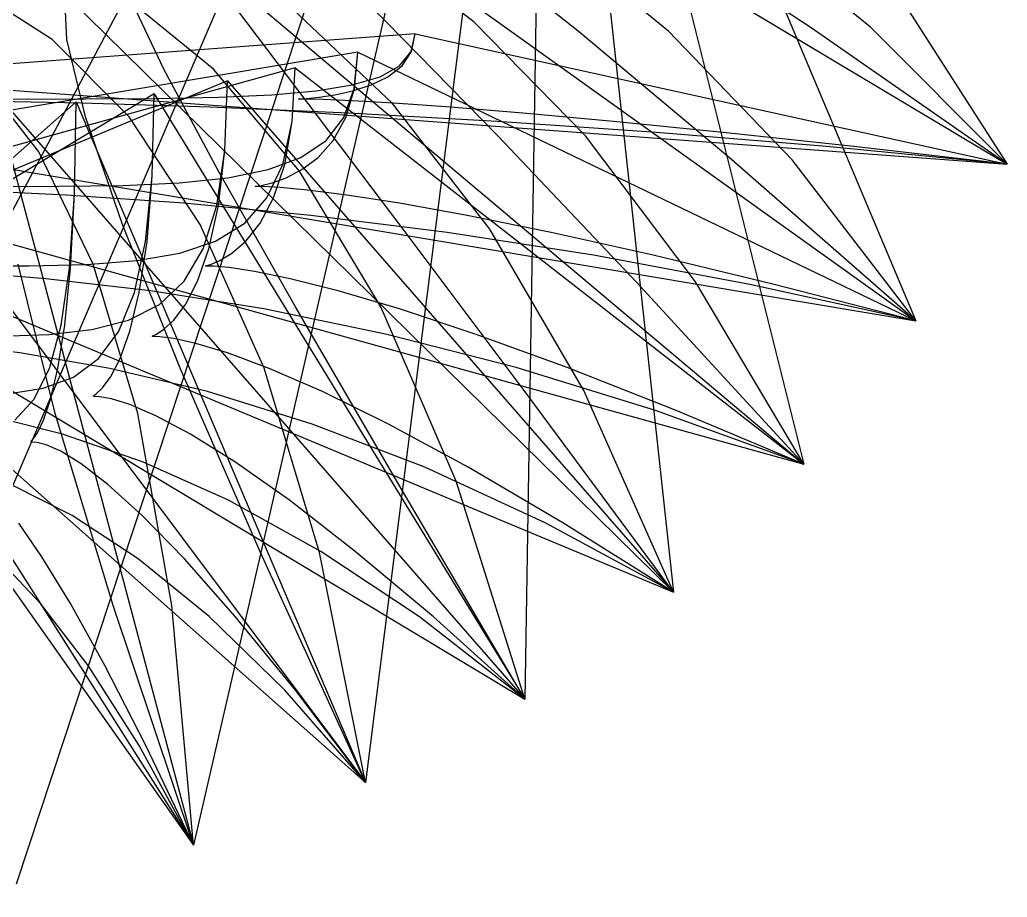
# Model space of a CAD drawing. Header units: metres. Extents: x -499 to 499, y -500 to 498.
# Drawn here: x 70.4 to 449, y -500 to -163.6 of the extents above; entities that cross this region are included whole.
import ezdxf

# ---------------------------------------------------------------- set-up
doc = ezdxf.new("R2010")
doc.units = ezdxf.units.M

msp = doc.modelspace()

# ---------------------------------------------------------------- linework, layer by layer
for p, q in [((-293, 198, -665.11), (137, -480, -83.11)), ((298, 199, -665.11), (-69, -495, -82.11)), ((300, 200, -665.11), (0, -500, -81.11)), ((298, 199, -665.11), (69, -495, -82.11)), ((293, 198, -665.11), (137, -480, -83.11)), ((-285, 195, -665.11), (203, -456, -86.11)), ((285, 195, -665.11), (203, -456, -86.11)), ((-274, 192, -665.11), (264, -424, -89.11)), ((274, 192, -665.11), (264, -424, -89.11)), ((-259, 187, -665.11), (321, -383, -94.11)), ((259, 187, -665.11), (321, -383, -94.11)), ((-242, 182, -665.11), (371, -334, -99.11)), ((242, 182, -665.11), (371, -334, -99.11)), ((-222, 176, -665.11), (414, -279, -105.11)), ((222, 176, -665.11), (414, -279, -105.11)), ((-200, 169, -665.11), (449, -219, -112.11)), ((200, 169, -665.11), (449, -219, -112.11)), ((373.42, -166.43, -190.98), (309.59, -124.33, -261.97)), ((396.51, -166.43, -190.98), (345.05, -124.33, -261.97)), ((211, -164.49, -317.51), (177.87, -131.73, -375.32)), ((244.68, -164.49, -317.51), (202.03, -131.73, -375.32)), ((284.45, -167.98, -256.87), (236.2, -129.53, -321.2)), ((319.16, -167.98, -256.87), (272.3, -129.53, -321.2)), ((82.88, -171.19, -420.84), (51.73, -151.33, -466.51)), ((88.41, -171.19, -420.84), (87.53, -151.33, -466.51)), ((144.69, -182.53, -370.2), (110.33, -154.5, -422.11)), ((125.65, -182.53, -370.2), (112.42, -154.5, -422.11)), ((181.01, -195.75, -314.44), (153.66, -159.56, -372.76)), ((213.26, -195.75, -314.44), (175.05, -159.56, -372.76)), ((253.66, -208.1, -252.49), (211, -164.49, -317.51)), ((287.25, -208.1, -252.49), (244.68, -164.49, -317.51)), ((449, -219, -112.11), (373.42, -166.43, -190.98)), ((449, -219, -112.11), (396.51, -166.43, -190.98)), ((222, -169, -665.11), (-449, -219, -450.11)), ((-222, -169, -665.11), (449, -219, -450.11)), ((220.53, -175.77, -665.08), (222, -169, -665.11)), ((220.64, -175.77, -665.08), (222, -169, -665.11)), ((222, -169, -665.11), (449, -219, -450.11)), ((343.43, -217.35, -184.98), (284.45, -167.98, -256.87)), ((366.48, -217.35, -184.98), (319.16, -167.98, -256.87)), ((112.31, -200.81, -368.66), (82.88, -171.19, -420.84)), ((95.56, -200.81, -368.66), (88.41, -171.19, -420.84)), ((200, -176, -665.11), (-414, -279, -457.11)), ((-200, -176, -665.11), (414, -279, -457.11)), ((198.67, -189.96, -665.08), (200, -176, -665.11)), ((198.77, -189.96, -665.08), (200, -176, -665.11)), ((200, -176, -665.11), (414, -279, -457.11)), ((216.06, -181.2, -664.89), (220.53, -175.77, -665.08)), ((216.96, -181.2, -664.89), (220.64, -175.77, -665.08)), ((208.55, -185.42, -664.38), (216.06, -181.2, -664.89)), ((211.58, -185.42, -664.38), (216.96, -181.2, -664.89)), ((176, -182, -665.11), (-371, -334, -463.11)), ((-176, -182, -665.11), (371, -334, -463.11)), ((77.69, -214.22, -367.12), (53.78, -183.37, -419.58)), ((146.59, -221.64, -311.37), (125.65, -182.53, -370.2)), ((177.67, -221.64, -311.37), (144.69, -182.53, -370.2)), ((174.82, -202.6, -665.08), (176, -182, -665.11)), ((174.91, -202.6, -665.08), (176, -182, -665.11)), ((176, -182, -665.11), (371, -334, -463.11)), ((197.91, -188.6, -663.39), (208.55, -185.42, -664.38)), ((205.1, -188.6, -663.39), (211.58, -185.42, -664.38)), ((150, -187, -665.11), (-321, -383, -468.11)), ((-149, -187, -665.11), (321, -383, -468.11)), ((148.99, -213.56, -665.08), (150, -187, -665.11)), ((149.07, -213.56, -665.08), (150, -187, -665.11)), ((150, -187, -665.11), (321, -383, -468.11)), ((184.09, -190.87, -661.75), (197.91, -188.6, -663.39)), ((198.13, -190.87, -661.75), (205.1, -188.6, -663.39)), ((122, -192, -665.11), (-264, -424, -473.11)), ((-122, -192, -665.11), (264, -424, -473.11)), ((121.18, -223.44, -665.08), (122, -192, -665.11)), ((121.24, -223.44, -665.08), (122, -192, -665.11)), ((122, -192, -665.11), (264, -424, -473.11)), ((146.65, -193.32, -655.89), (167.03, -192.4, -659.3)), ((167.03, -192.4, -659.3), (184.09, -190.87, -661.75)), ((185.15, -193.32, -655.89), (191.27, -192.4, -659.3)), ((191.27, -192.4, -659.3), (198.13, -190.87, -661.75)), ((194.63, -201.13, -664.9), (198.67, -189.96, -665.08)), ((195.46, -201.13, -664.9), (198.77, -189.96, -665.08)), ((92, -195, -665.11), (-203, -456, -476.11)), ((-92, -195, -665.11), (203, -456, -476.11)), ((94.15, -195.6, -591.36), (48.78, -194.67, -606.06)), ((65, -194, -638.23), (95.7, -193.97, -645.52)), ((91.38, -230.37, -665.08), (92, -195, -665.11)), ((91.43, -230.37, -665.08), (92, -195, -665.11)), ((92, -195, -665.11), (203, -456, -476.11)), ((143.34, -197.12, -574.4), (94.15, -195.6, -591.36)), ((95.7, -193.97, -645.52), (122.9, -193.8, -651.35)), ((122.9, -193.8, -651.35), (146.65, -193.32, -655.89)), ((177.25, -194, -638.23), (177.53, -193.97, -645.52)), ((180.13, -194.02, -629.34), (177.25, -194, -638.23)), ((177.53, -193.97, -645.52), (180.37, -193.8, -651.35)), ((186.79, -194.2, -618.67), (180.13, -194.02, -629.34)), ((180.37, -193.8, -651.35), (185.15, -193.32, -655.89)), ((217.45, -243.92, -248.85), (181.01, -195.75, -314.44)), ((197.83, -194.67, -606.06), (186.79, -194.2, -618.67)), ((213.87, -195.6, -591.36), (197.83, -194.67, -606.06)), ((250.57, -243.92, -248.85), (213.26, -195.75, -314.44)), ((235.5, -197.12, -574.4), (213.87, -195.6, -591.36)), ((-62, -198, -665.11), (137, -480, -479.11)), ((62, -198, -665.11), (137, -480, -479.11)), ((196.43, -199.4, -555.03), (143.34, -197.12, -574.4)), ((253.48, -202.57, -533.07), (196.43, -199.4, -555.03)), ((263.34, -199.4, -555.03), (235.5, -197.12, -574.4)), ((298.01, -202.57, -533.07), (263.34, -199.4, -555.03)), ((109.79, -242.15, -309.53), (95.56, -200.81, -368.66)), ((139.54, -242.15, -309.53), (112.31, -200.81, -368.66)), ((171.24, -219.09, -664.91), (174.82, -202.6, -665.08)), ((171.98, -219.09, -664.91), (174.91, -202.6, -665.08)), ((187.83, -209.84, -664.41), (194.63, -201.13, -664.9)), ((190.62, -209.84, -664.41), (195.46, -201.13, -664.9)), ((314.54, -206.8, -508.37), (253.48, -202.57, -533.07)), ((340.1, -206.8, -508.37), (298.01, -202.57, -533.07)), ((306.71, -264.08, -179.83), (253.66, -208.1, -252.49)), ((329.46, -264.08, -179.83), (287.25, -208.1, -252.49)), ((379.7, -212.22, -480.77), (314.54, -206.8, -508.37)), ((390.23, -212.22, -480.77), (340.1, -206.8, -508.37)), ((178.19, -216.38, -663.44), (187.83, -209.84, -664.41)), ((184.82, -216.38, -663.44), (190.62, -209.84, -664.41)), ((98.52, -257.28, -307.69), (77.69, -214.22, -367.12)), ((145.94, -234.82, -664.91), (148.99, -213.56, -665.08)), ((146.58, -234.82, -664.91), (149.07, -213.56, -665.08)), ((449, -219, -450.11), (379.7, -212.22, -480.77)), ((449, -219, -450.11), (390.23, -212.22, -480.77)), ((165.2, -231.93, -664.43), (171.24, -219.09, -664.91)), ((165.66, -221.06, -661.86), (178.19, -216.38, -663.44)), ((167.71, -231.93, -664.43), (171.98, -219.09, -664.91)), ((178.59, -221.06, -661.86), (184.82, -216.38, -663.44)), ((414, -279, -105.11), (343.43, -217.35, -184.98)), ((414, -279, -105.11), (366.48, -217.35, -184.98)), ((176.07, -273.7, -245.2), (146.59, -221.64, -311.37)), ((150.16, -224.2, -659.49), (165.66, -221.06, -661.86)), ((172.51, -224.2, -659.49), (178.59, -221.06, -661.86)), ((208.84, -273.7, -245.2), (177.67, -221.64, -311.37)), ((85.24, -227.45, -646.15), (110.02, -227.09, -651.8)), ((110.02, -227.09, -651.8), (131.63, -226.11, -656.19)), ((118.67, -248.61, -664.92), (121.18, -223.44, -665.08)), ((119.2, -248.61, -664.92), (121.24, -223.44, -665.08)), ((131.63, -226.11, -656.19), (150.16, -224.2, -659.49)), ((160.69, -227.45, -646.15), (163.01, -227.09, -651.8)), ((163.01, -227.09, -651.8), (167.13, -226.11, -656.19)), ((167.13, -226.11, -656.19), (172.51, -224.2, -659.49)), ((88.22, -230.8, -593.76), (46.7, -228.89, -607.99)), ((57.25, -227.5, -639.11), (85.24, -227.45, -646.15)), ((133.28, -233.94, -577.36), (88.22, -230.8, -593.76)), ((89.49, -258.68, -664.92), (91.38, -230.37, -665.08)), ((89.9, -258.68, -664.92), (91.43, -230.37, -665.08)), ((160.75, -227.5, -639.11), (160.69, -227.45, -646.15)), ((163.73, -227.55, -630.5), (160.75, -227.5, -639.11)), ((170.19, -227.91, -620.18), (163.73, -227.55, -630.5)), ((180.69, -228.89, -607.99), (170.19, -227.91, -620.18)), ((195.79, -230.8, -593.76), (180.69, -228.89, -607.99)), ((216.03, -233.94, -577.36), (195.79, -230.8, -593.76)), ((181.95, -238.62, -558.61), (133.28, -233.94, -577.36)), ((156.65, -241.58, -663.49), (165.2, -231.93, -664.43)), ((162.58, -241.58, -663.49), (167.71, -231.93, -664.43)), ((241.98, -238.62, -558.61), (216.03, -233.94, -577.36)), ((140.78, -251.39, -664.44), (145.94, -234.82, -664.91)), ((142.95, -251.39, -664.44), (146.58, -234.82, -664.91)), ((131.91, -297.16, -243.02), (109.79, -242.15, -309.53)), ((164.06, -297.16, -243.02), (139.54, -242.15, -309.53)), ((145.52, -248.5, -661.95), (156.65, -241.58, -663.49)), ((157.11, -248.5, -661.95), (162.58, -241.58, -663.49)), ((234.29, -245.16, -537.37), (181.95, -238.62, -558.61)), ((274.2, -245.16, -537.37), (241.98, -238.62, -558.61)), ((263.83, -305.76, -175.55), (217.45, -243.92, -248.85)), ((290.37, -253.87, -513.48), (234.29, -245.16, -537.37)), ((286.61, -305.76, -175.55), (250.57, -243.92, -248.85)), ((313.24, -253.87, -513.48), (274.2, -245.16, -537.37)), ((114.44, -268.21, -664.46), (118.67, -248.61, -664.92)), ((116.23, -268.21, -664.46), (119.2, -248.61, -664.92)), ((131.75, -253.14, -659.65), (145.52, -248.5, -661.95)), ((151.78, -253.14, -659.65), (157.11, -248.5, -661.95)), ((115.28, -255.95, -656.45), (131.75, -253.14, -659.65)), ((133.46, -263.83, -663.53), (140.78, -251.39, -664.44)), ((138.6, -263.83, -663.53), (142.95, -251.39, -664.44)), ((147.1, -255.95, -656.45), (151.78, -253.14, -659.65)), ((84.02, -314.57, -240.83), (69.75, -257.28, -307.69)), ((74.03, -257.92, -646.7), (96.06, -257.39, -652.18)), ((96.06, -257.39, -652.18), (115.28, -255.95, -656.45)), ((115.73, -314.57, -240.83), (98.52, -257.28, -307.69)), ((141.65, -257.92, -646.7), (143.55, -257.39, -652.18)), ((143.55, -257.39, -652.18), (147.1, -255.95, -656.45)), ((350.25, -265.04, -486.77), (290.37, -253.87, -513.48)), ((359.65, -265.04, -486.77), (313.24, -253.87, -513.48)), ((80.42, -262.86, -595.82), (43.43, -260.05, -609.63)), ((49.13, -258, -639.86), (74.03, -257.92, -646.7)), ((86.3, -280.74, -664.47), (89.49, -258.68, -664.92)), ((87.67, -280.74, -664.47), (89.9, -258.68, -664.92)), ((141.88, -258, -639.86), (141.65, -257.92, -646.7)), ((144.74, -258.08, -631.5), (141.88, -258, -639.86)), ((150.73, -258.61, -621.48), (144.74, -258.08, -631.5)), ((160.35, -260.05, -609.63), (150.73, -258.61, -621.48)), ((174.09, -262.86, -595.82), (160.35, -260.05, -609.63)), ((120.58, -267.5, -579.89), (80.42, -262.86, -595.82)), ((123.94, -272.75, -662.03), (133.46, -263.83, -663.53)), ((133.97, -272.75, -662.03), (138.6, -263.83, -663.53)), ((192.45, -267.5, -579.89), (174.09, -262.86, -595.82)), ((371, -334, -99.11), (306.71, -264.08, -179.83)), ((371, -334, -99.11), (329.46, -264.08, -179.83)), ((108.45, -282.94, -663.57), (114.44, -268.21, -664.46)), ((112.67, -282.94, -663.57), (116.23, -268.21, -664.46)), ((163.97, -274.42, -561.68), (120.58, -267.5, -579.89)), ((215.94, -274.42, -561.68), (192.45, -267.5, -579.89)), ((414, -279, -457.11), (350.25, -265.04, -486.77)), ((414, -279, -457.11), (359.65, -265.04, -486.77)), ((112.15, -278.73, -659.79), (123.94, -272.75, -662.03)), ((129.48, -278.73, -659.79), (133.97, -272.75, -662.03)), ((210.65, -284.07, -541.05), (163.97, -274.42, -561.68)), ((214.93, -340.53, -171.26), (176.07, -273.7, -245.2)), ((237.76, -340.53, -171.26), (208.84, -273.7, -245.2)), ((245.03, -284.07, -541.05), (215.94, -274.42, -561.68)), ((98.04, -282.35, -656.66), (112.15, -278.73, -659.79)), ((125.56, -282.35, -656.66), (129.48, -278.73, -659.79)), ((81.55, -284.22, -652.5), (98.04, -282.35, -656.66)), ((81.77, -297.31, -663.6), (86.3, -280.74, -664.47)), ((85.02, -297.31, -663.6), (87.67, -280.74, -664.47)), ((100.64, -293.5, -662.11), (108.45, -282.94, -663.57)), ((108.89, -293.5, -662.11), (112.67, -282.94, -663.57)), ((122.64, -284.22, -652.5), (125.56, -282.35, -656.66)), ((70.42, -291.27, -597.54), (38.63, -287.65, -611.01)), ((62.64, -284.9, -647.16), (81.55, -284.22, -652.5)), ((121.14, -284.9, -647.16), (122.64, -284.22, -652.5)), ((121.5, -285, -640.48), (121.14, -284.9, -647.16)), ((124.14, -285.1, -632.33), (121.5, -285, -640.48)), ((129.48, -285.78, -622.56), (124.14, -285.1, -632.33)), ((137.96, -287.65, -611.01), (129.48, -285.78, -622.56)), ((150, -291.27, -597.54), (137.96, -287.65, -611.01)), ((260.67, -296.91, -517.85), (210.65, -284.07, -541.05)), ((280.25, -296.91, -517.85), (245.03, -284.07, -541.05)), ((104.97, -297.25, -582), (70.42, -291.27, -597.54)), ((166.03, -297.25, -582), (150, -291.27, -597.54)), ((90.98, -300.58, -659.92), (100.64, -293.5, -662.11)), ((105.23, -300.58, -659.92), (108.89, -293.5, -662.11)), ((75.86, -309.19, -662.15), (81.77, -297.31, -663.6)), ((82.2, -309.19, -662.15), (85.02, -297.31, -663.6)), ((142.33, -306.17, -564.24), (104.97, -297.25, -582)), ((162.71, -367.79, -168.69), (131.91, -297.16, -243.02)), ((185.38, -367.79, -168.69), (164.06, -297.16, -243.02)), ((186.48, -306.17, -564.24), (166.03, -297.25, -582)), ((314.1, -313.4, -491.92), (260.67, -296.91, -517.85)), ((322.07, -313.4, -491.92), (280.25, -296.91, -517.85)), ((79.41, -304.87, -656.88), (90.98, -300.58, -659.92)), ((102.05, -304.87, -656.88), (105.23, -300.58, -659.92)), ((65.9, -307.07, -652.82), (79.41, -304.87, -656.88)), ((99.7, -307.07, -652.82), (102.05, -304.87, -656.88)), ((182.56, -318.61, -544.12), (142.33, -306.17, -564.24)), ((211.77, -318.61, -544.12), (186.48, -306.17, -564.24)), ((321, -383, -94.11), (263.83, -305.76, -175.55)), ((321, -383, -94.11), (286.61, -305.76, -175.55)), ((68.54, -317.15, -660), (75.86, -309.19, -662.15)), ((79.5, -317.15, -660), (82.2, -309.19, -662.15)), ((98.52, -307.88, -647.61), (99.7, -307.07, -652.82)), ((98.88, -308, -641.11), (98.52, -307.88, -647.61)), ((101.11, -308.12, -633.16), (98.88, -308, -641.11)), ((105.58, -308.93, -623.64), (101.11, -308.12, -633.16)), ((112.64, -311.13, -612.38), (105.58, -308.93, -623.64)), ((122.64, -315.42, -599.25), (112.64, -311.13, -612.38)), ((371, -334, -463.11), (314.1, -313.4, -491.92)), ((371, -334, -463.11), (322.07, -313.4, -491.92)), ((86.83, -322.5, -584.11), (58.47, -315.42, -599.25)), ((77.17, -321.98, -657), (79.5, -317.15, -660)), ((106.18, -388.13, -166.12), (84.02, -314.57, -240.83)), ((128.74, -388.13, -166.12), (115.73, -314.57, -240.83)), ((135.92, -322.5, -584.11), (122.64, -315.42, -599.25)), ((225.71, -335.18, -521.49), (182.56, -318.61, -544.12)), ((242.34, -335.18, -521.49), (211.77, -318.61, -544.12)), ((74.72, -325.37, -647.88), (75.49, -324.46, -653.01)), ((75.12, -325.5, -641.48), (74.72, -325.37, -647.88)), ((76.98, -325.63, -633.66), (75.12, -325.5, -641.48)), ((75.49, -324.46, -653.01), (77.17, -321.98, -657)), ((117.49, -333.06, -566.8), (86.83, -322.5, -584.11)), ((152.85, -333.06, -566.8), (135.92, -322.5, -584.11)), ((80.55, -326.54, -624.28), (76.98, -325.63, -633.66)), ((86.11, -329.02, -613.2), (80.55, -326.54, -624.28)), ((93.91, -333.85, -600.28), (86.11, -329.02, -613.2)), ((150.49, -347.79, -547.2), (117.49, -333.06, -566.8)), ((173.77, -347.79, -547.2), (152.85, -333.06, -566.8)), ((104.23, -341.81, -585.37), (93.91, -333.85, -600.28)), ((271.84, -356.44, -496.2), (225.71, -335.18, -521.49)), ((278.61, -356.44, -496.2), (242.34, -335.18, -521.49)), ((264, -424, -89.11), (214.93, -340.53, -171.26)), ((264, -424, -89.11), (237.76, -340.53, -171.26)), ((90.53, -353.69, -568.34), (67.05, -341.81, -585.37)), ((117.34, -353.69, -568.34), (104.23, -341.81, -585.37)), ((185.88, -367.39, -525.14), (150.49, -347.79, -547.2)), ((199.03, -367.39, -525.14), (173.77, -347.79, -547.2)), ((115.83, -370.26, -549.04), (90.53, -353.69, -568.34)), ((133.51, -370.26, -549.04), (117.34, -353.69, -568.34)), ((78.9, -369.46, -569.88), (70.02, -356.62, -586.64)), ((321, -383, -468.11), (271.84, -356.44, -496.2)), ((321, -383, -468.11), (278.61, -356.44, -496.2)), ((78.42, -387.36, -550.88), (61.39, -369.46, -569.88)), ((89.85, -387.36, -550.88), (78.9, -369.46, -569.88)), ((142.98, -392.32, -527.33), (115.83, -370.26, -549.04)), ((152.99, -392.32, -527.33), (133.51, -370.26, -549.04)), ((203, -456, -86.11), (162.71, -367.79, -168.69)), ((203, -456, -86.11), (185.38, -367.79, -168.69)), ((223.7, -392.56, -500.49), (185.88, -367.39, -525.14)), ((228.99, -392.56, -500.49), (199.03, -367.39, -525.14)), ((96.68, -411.19, -529.51), (78.42, -387.36, -550.88)), ((103.07, -411.19, -529.51), (89.85, -387.36, -550.88)), ((137, -480, -83.11), (106.18, -388.13, -166.12)), ((137, -480, -83.11), (128.74, -388.13, -166.12)), ((172.03, -420.63, -503.06), (142.98, -392.32, -527.33)), ((176.07, -420.63, -503.06), (152.99, -392.32, -527.33)), ((264, -424, -473.11), (223.7, -392.56, -500.49)), ((264, -424, -473.11), (228.99, -392.56, -500.49)), ((116.2, -441.79, -505.64), (96.68, -411.19, -529.51)), ((118.72, -441.79, -505.64), (103.07, -411.19, -529.51)), ((203, -456, -476.11), (172.03, -420.63, -503.06)), ((203, -456, -476.11), (176.07, -420.63, -503.06)), ((137, -480, -479.11), (116.2, -441.79, -505.64)), ((137, -480, -479.11), (118.72, -441.79, -505.64))]:
    msp.add_line(p, q)

doc.saveas('drawing.dxf')
